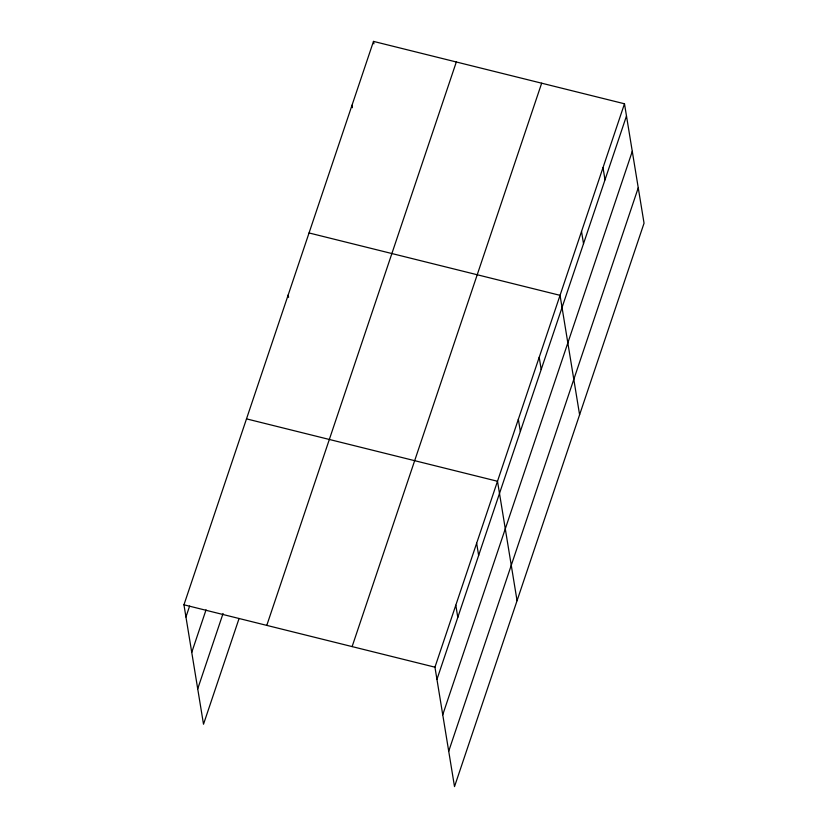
<?xml version="1.0" encoding="UTF-8"?>
<svg xmlns="http://www.w3.org/2000/svg" width="828" height="828" viewBox="0 0 828 828"><rect width="100%" height="100%" fill="white"/><g stroke="black" fill="none" stroke-linecap="round" stroke-linejoin="round"><path stroke-width="1.24" d="M239.075 618.495L203.512 724.221L183.951 604.802L373.49 41.4L624.488 103.779L644.049 223.198L454.51 786.6L434.948 667.182L624.488 103.779M185.948 616.984L189.622 606.044M191.744 652.371L206.048 609.843M197.716 688.834L223.063 613.486M266.782 625.388L456.321 61.986M352.117 646.596L541.667 83.193M436.946 679.364L626.485 115.961M442.742 714.75L632.281 151.348M448.714 751.213L638.253 187.811M309.051 232.958L560.049 295.337L579.6 414.756M246.506 418.875L497.504 481.265L517.055 600.683M183.951 604.802L434.948 667.182M603.012 167.639L605.009 179.821M581.525 231.488L583.523 243.67M539.204 357.313L541.191 369.495M518.349 419.289L520.346 431.471M476.649 543.24L478.646 555.422M373.49 41.4L373.894 43.832M455.804 605.206L457.801 617.388M352.014 105.249L352.407 107.692M288.196 294.934L288.599 297.366"/></g></svg>
